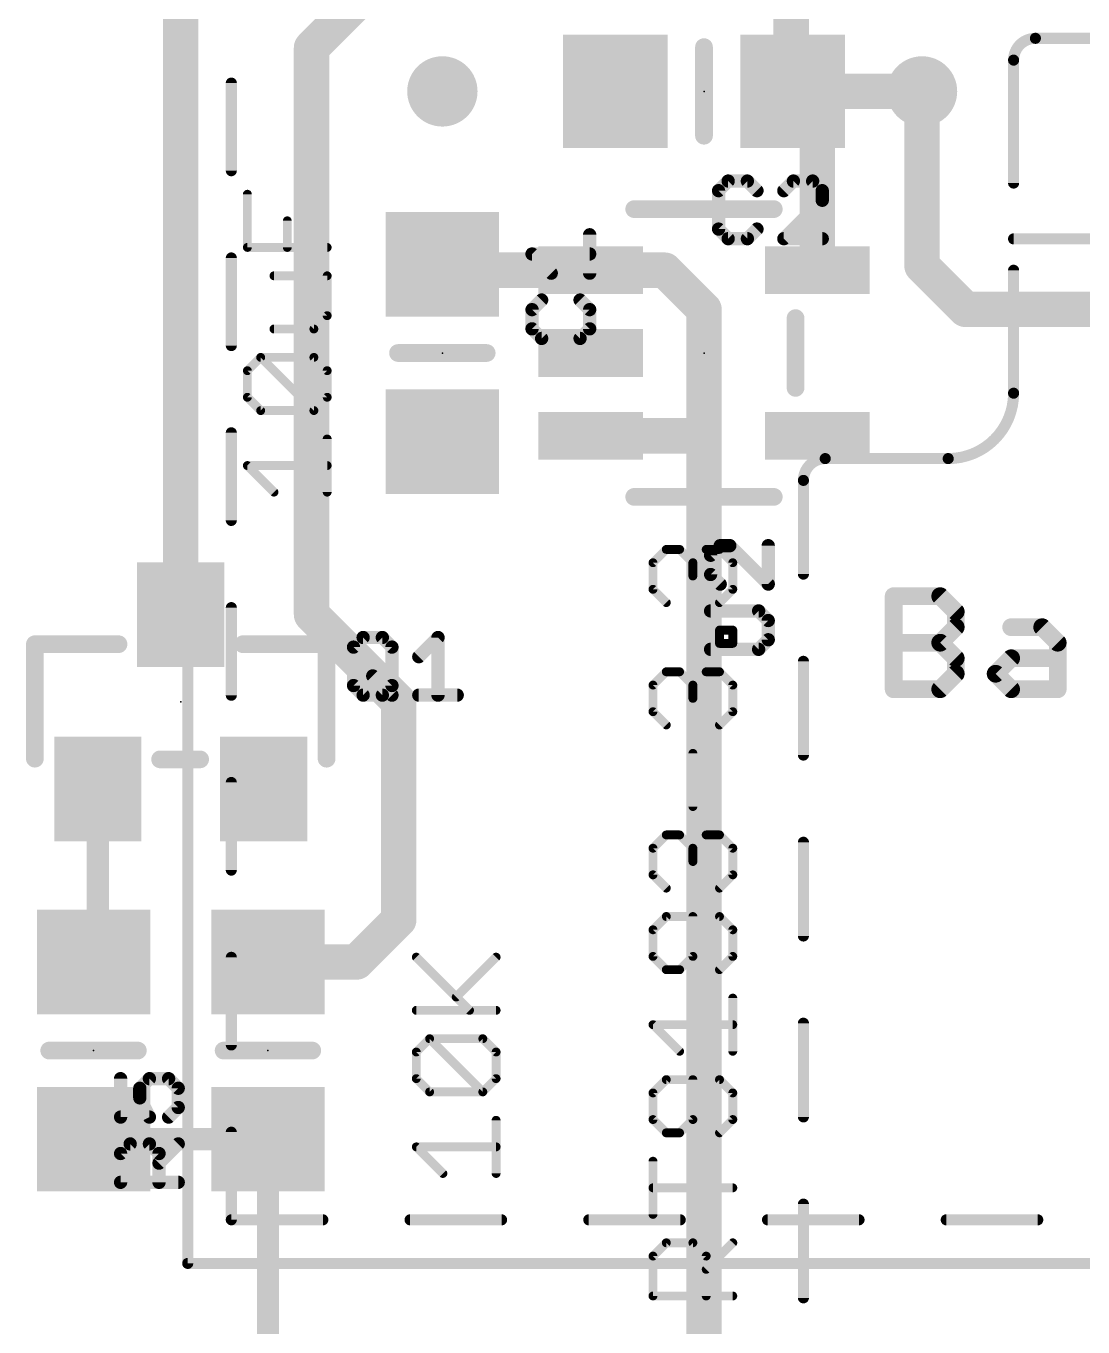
# Model space of a CAD drawing. Extents: x -26.2 to 21.8, y -36.3 to 32.3.
# Drawn here: x -19.27 to -7.15, y -24.17 to -9.25 of the extents above; entities that cross this region are included whole.
import ezdxf

# ---------------------------------------------------------------- set-up
doc = ezdxf.new("R2010")
doc.units = 0
for name, color, linetype in [('1', 12, 'CONTINUOUS'), ('16', 132, 'CONTINUOUS'), ('18', 110, 'CONTINUOUS'), ('21', 40, 'CONTINUOUS'), ('23', 40, 'CONTINUOUS'), ('25', 253, 'CONTINUOUS'), ('27', 253, 'CONTINUOUS'), ('52', 253, 'CONTINUOUS')]:
    doc.layers.add(name, color=color, linetype=linetype)

# ---------------------------------------------------------------- blocks, each defined once
blk = doc.blocks.new('RECT')
blk.add_solid([(-0.5, -0.5), (0.5, -0.5), (-0.5, 0.5), (0.5, 0.5)])
blk = doc.blocks.new('ROUNDV')
at = {"const_width": 0.5}
blk.add_lwpolyline([(0, -0.25, 1), (0, 0.25, 1), (0, -0.25)], format="xyb", dxfattribs=at)

msp = doc.modelspace()

# ---------------------------------------------------------------- linework, layer by layer
at = {"layer": '1'}
for points, const_width in [([(-17.5, -8), (-17.5, -16)], 0.4064), ([(-16, -9.5), (-15, -8.5)], 0.4064), ([(-10.5, -9), (-10.5, -9.984)], 0.4064), ([(-16, -16), (-16, -9.5)], 0.4064), ([(-10.5, -9.984), (-10.484, -10)], 0.4064), ([(-9, -10), (-10.484, -10)], 0.4064), ([(-10.1999, -10.2841), (-10.484, -10)], 0.4064), ([(-10.1999, -12.05), (-10.1999, -10.2841)], 0.4064), ([(-14.434, -12.05), (-14.5, -11.984)], 0.4064), ([(-12.8001, -12.05), (-14.434, -12.05)], 0.4064), ([(-12.8001, -12.05), (-11.95, -12.05)], 0.4064), ([(-11.95, -12.05), (-11.5, -12.5)], 0.4064), ([(-11.5, -12.5), (-11.5, -14)], 0.4064), ([(-12.8001, -13.95), (-11.55, -13.95)], 0.4064), ([(-11.55, -13.95), (-11.5, -14)], 0.4064), ([(-11.5, -14), (-11.5, -28)], 0.4064), ([(-15, -17), (-16, -16)], 0.4064), ([(-15, -19.5), (-15, -17)], 0.4064), ([(-18.45, -18), (-18.45, -19.934)], 0.254), ([(-15.484, -19.984), (-15, -19.5)], 0.4064), ([(-18.45, -19.934), (-18.5, -19.984)], 0.254), ([(-16.5, -19.984), (-15.484, -19.984)], 0.4064), ([(-18.5, -22.016), (-16.5, -22.016)], 0.254), ([(-16.5, -22.016), (-16.5, -30.557)], 0.254)]:
    msp.add_lwpolyline(points, dxfattribs=dict(at, const_width=const_width))
for points, const_width in [([(-15.8984, -9.5, 1), (-16.1016, -9.5)], 0.2032), ([(-16.0718, -9.4282, 1), (-15.9282, -9.5718)], 0.2032), ([(-10.4282, -9.9122, 1), (-10.5718, -10.0558)], 0.2032), ([(-10.484, -9.8984, 1), (-10.484, -10.1016)], 0.2032), ([(-10.4122, -9.9282, 1), (-10.5558, -10.0718)], 0.2032), ([(-10.5558, -10.0718, 1), (-10.4122, -9.9282)], 0.2032), ([(-9, -10.1016, 1), (-9, -9.8984)], 0.2032), ([(-10.6016, -9.984, 1), (-10.3984, -9.984)], 0.2032), ([(-10.0983, -10.2841, 1), (-10.3015, -10.2841)], 0.2032), ([(-10.2717, -10.3559, 1), (-10.1281, -10.2123)], 0.2032), ([(-14.4282, -11.9122, 1), (-14.5718, -12.0558)], 0.2032), ([(-14.434, -11.9484, 1), (-14.434, -12.1516)], 0.2032), ([(-14.5058, -12.1218, 1), (-14.3622, -11.9782)], 0.2032), ([(-12.8001, -11.9484, 1), (-12.8001, -12.1516)], 0.2032), ([(-12.8001, -12.1516, 1), (-12.8001, -11.9484)], 0.2032), ([(-11.8782, -11.9782, 1), (-12.0218, -12.1218)], 0.2032), ([(-11.95, -12.1516, 1), (-11.95, -11.9484)], 0.2032), ([(-10.3015, -12.05, 1), (-10.0983, -12.05)], 0.2032), ([(-11.3984, -12.5, 1), (-11.6016, -12.5)], 0.2032), ([(-11.5718, -12.5718, 1), (-11.4282, -12.4282)], 0.2032), ([(-12.8001, -13.8484, 1), (-12.8001, -14.0516)], 0.2032), ([(-11.4782, -13.8782, 1), (-11.6218, -14.0218)], 0.2032), ([(-11.3984, -14, 1), (-11.6016, -14)], 0.2032), ([(-11.5718, -14.0718, 1), (-11.4282, -13.9282)], 0.2032), ([(-11.55, -14.0516, 1), (-11.55, -13.8484)], 0.2032), ([(-11.6016, -14, 1), (-11.3984, -14)], 0.2032), ([(-15.9282, -15.9282, 1), (-16.0718, -16.0718)], 0.2032), ([(-17.6016, -16, 1), (-17.3984, -16)], 0.2032), ([(-16.1016, -16, 1), (-15.8984, -16)], 0.2032), ([(-14.8984, -17, 1), (-15.1016, -17)], 0.2032), ([(-15.0718, -17.0718, 1), (-14.9282, -16.9282)], 0.2032), ([(-18.3865, -18, 1), (-18.5135, -18)], 0.127), ([(-14.9282, -19.5718, 1), (-15.0718, -19.4282)], 0.2032), ([(-15.1016, -19.5, 1), (-14.8984, -19.5)], 0.2032), ([(-18.4051, -19.9789, 1), (-18.4949, -19.8891)], 0.127), ([(-16.5, -19.8824, 1), (-16.5, -20.0856)], 0.2032), ([(-15.5558, -19.9122, 1), (-15.4122, -20.0558)], 0.2032), ([(-15.484, -20.0856, 1), (-15.484, -19.8824)], 0.2032), ([(-18.5449, -19.9391, 1), (-18.4551, -20.0289)], 0.127), ([(-18.5135, -19.934, 1), (-18.3865, -19.934)], 0.127), ([(-18.5, -21.9525, 1), (-18.5, -22.0795)], 0.127), ([(-16.4365, -22.016, 1), (-16.5635, -22.016)], 0.127), ([(-16.5, -22.0795, 1), (-16.5, -21.9525)], 0.127)]:
    msp.add_lwpolyline(points, format="xyb", dxfattribs=dict(at, const_width=const_width))
at = {"layer": '16', "const_width": 0.4064}
for points in [[(-9, -12), (-9, -10)], [(-8.5, -12.5), (-9, -12)], [(-2, -12.5), (-8.5, -12.5)]]:
    msp.add_lwpolyline(points, dxfattribs=at)
at = {"layer": '16', "const_width": 0.2032}
for points in [[(-8.8984, -10, 1), (-9.1016, -10)], [(-9.1016, -12, 1), (-8.8984, -12)], [(-8.9282, -11.9282, 1), (-9.0718, -12.0718)], [(-8.5, -12.3984, 1), (-8.5, -12.6016)], [(-8.5718, -12.5718, 1), (-8.4282, -12.4282)]]:
    msp.add_lwpolyline(points, format="xyb", dxfattribs=at)
at = {"layer": '21', "const_width": 0.2032}
for points in [[(-11.5, -10.508), (-11.5, -9.492)], [(-10.7, -11.35), (-12.3, -11.35)], [(-10.45, -12.6), (-10.45, -13.4)], [(-13.992, -13), (-15.008, -13)], [(-10.7, -14.65), (-12.3, -14.65)], [(-9.3254, -16.8564), (-9.3254, -15.7887)], [(-9.3254, -15.7887), (-8.7915, -15.7887)], [(-8.7915, -15.7887), (-8.6136, -15.9666)], [(-8.6136, -15.9666), (-8.6136, -16.1446)], [(-8.6136, -16.1446), (-8.7915, -16.3225)], [(-7.9781, -16.1446), (-7.6221, -16.1446)], [(-7.6221, -16.1446), (-7.4442, -16.3225)], [(-19.1724, -17.6524), (-19.1724, -16.3396)], [(-19.1724, -16.3396), (-18.2136, -16.3396)], [(-16.7864, -16.3396), (-15.8276, -16.3396)], [(-15.8276, -16.3396), (-15.8276, -17.6524)], [(-9.3254, -16.3225), (-8.7915, -16.3225)], [(-8.7915, -16.3225), (-8.6136, -16.5005)], [(-7.4442, -16.3225), (-7.4442, -16.8564)], [(-8.6136, -16.5005), (-8.6136, -16.6785)], [(-8.156, -16.6785), (-7.9781, -16.5005)], [(-7.9781, -16.5005), (-7.4442, -16.5005)], [(-8.6136, -16.6785), (-8.7915, -16.8564)], [(-7.9781, -16.8564), (-8.156, -16.6785)], [(-8.7915, -16.8564), (-9.3254, -16.8564)], [(-7.4442, -16.8564), (-7.9781, -16.8564)], [(-17.2776, -17.6604), (-17.7364, -17.6604)], [(-19.008, -21), (-17.992, -21)], [(-17.008, -21), (-15.992, -21)]]:
    msp.add_lwpolyline(points, dxfattribs=at)
at = {"layer": '21', "const_width": 0.1016}
for points in [[(-11.4492, -9.492, 1), (-11.5508, -9.492)], [(-11.5508, -10.508, 1), (-11.4492, -10.508)], [(-12.3, -11.2992, 1), (-12.3, -11.4008)], [(-10.7, -11.4008, 1), (-10.7, -11.2992)], [(-10.3992, -12.6, 1), (-10.5008, -12.6)], [(-15.008, -12.9492, 1), (-15.008, -13.0508)], [(-13.992, -13.0508, 1), (-13.992, -12.9492)], [(-10.5008, -13.4, 1), (-10.3992, -13.4)], [(-12.3, -14.5992, 1), (-12.3, -14.7008)], [(-10.7, -14.7008, 1), (-10.7, -14.5992)], [(-9.2746, -15.7887, 1), (-9.3762, -15.7887)], [(-9.3254, -15.7379, 1), (-9.3254, -15.8395)], [(-8.7556, -15.7528, 1), (-8.8275, -15.8246)], [(-8.7915, -15.8395, 1), (-8.7915, -15.7379)], [(-8.5628, -15.9666, 1), (-8.6644, -15.9666)], [(-8.6495, -16.0026, 1), (-8.5777, -15.9307)], [(-8.6644, -16.1446, 1), (-8.5628, -16.1446)], [(-8.5777, -16.1805, 1), (-8.6495, -16.1087)], [(-7.9781, -16.0938, 1), (-7.9781, -16.1954)], [(-7.5862, -16.1087, 1), (-7.6581, -16.1805)], [(-7.6221, -16.1954, 1), (-7.6221, -16.0938)], [(-19.1216, -16.3396, 1), (-19.2232, -16.3396)], [(-19.1724, -16.2888, 1), (-19.1724, -16.3904)], [(-18.2136, -16.3904, 1), (-18.2136, -16.2888)], [(-16.7864, -16.2888, 1), (-16.7864, -16.3904)], [(-15.7768, -16.3396, 1), (-15.8784, -16.3396)], [(-15.8276, -16.3904, 1), (-15.8276, -16.2888)], [(-9.3254, -16.2717, 1), (-9.3254, -16.3733)], [(-8.7556, -16.2866, 1), (-8.8275, -16.3585)], [(-8.8275, -16.2866, 1), (-8.7556, -16.3585)], [(-8.7915, -16.3733, 1), (-8.7915, -16.2717)], [(-7.3934, -16.3225, 1), (-7.495, -16.3225)], [(-7.4801, -16.3585, 1), (-7.4083, -16.2866)], [(-8.5628, -16.5005, 1), (-8.6644, -16.5005)], [(-7.9781, -16.4497, 1), (-7.9781, -16.5513)], [(-7.9421, -16.5364, 1), (-8.014, -16.4646)], [(-7.4442, -16.5513, 1), (-7.4442, -16.4497)], [(-8.6495, -16.5364, 1), (-8.5777, -16.4646)], [(-8.6644, -16.6785, 1), (-8.5628, -16.6785)], [(-8.5777, -16.7144, 1), (-8.6495, -16.6425)], [(-8.1201, -16.6425, 1), (-8.1919, -16.7144)], [(-8.1919, -16.6425, 1), (-8.1201, -16.7144)], [(-9.3254, -16.8056, 1), (-9.3254, -16.9072)], [(-9.3762, -16.8564, 1), (-9.2746, -16.8564)], [(-8.8275, -16.8205, 1), (-8.7556, -16.8923)], [(-8.7915, -16.9072, 1), (-8.7915, -16.8056)], [(-7.9781, -16.8056, 1), (-7.9781, -16.9072)], [(-8.014, -16.8923, 1), (-7.9421, -16.8205)], [(-7.495, -16.8564, 1), (-7.3934, -16.8564)], [(-7.4442, -16.9072, 1), (-7.4442, -16.8056)], [(-19.2232, -17.6524, 1), (-19.1216, -17.6524)], [(-17.7364, -17.6096, 1), (-17.7364, -17.7112)], [(-17.2776, -17.7112, 1), (-17.2776, -17.6096)], [(-15.8784, -17.6524, 1), (-15.7768, -17.6524)], [(-19.008, -20.9492, 1), (-19.008, -21.0508)], [(-17.992, -21.0508, 1), (-17.992, -20.9492)], [(-17.008, -20.9492, 1), (-17.008, -21.0508)], [(-15.992, -21.0508, 1), (-15.992, -20.9492)]]:
    msp.add_lwpolyline(points, format="xyb", dxfattribs=at)
at = {"layer": '23'}
for p in [(-11.5, -10), (-14.5, -13), (-11.5, -13), (-17.5, -17), (-18.5, -21), (-16.5, -21)]:
    msp.add_point(p, dxfattribs=at)
at = {"layer": '25', "const_width": 0.1524}
for points in [[(-11.223, -11.0281), (-11.3331, -11.1383)], [(-11.0027, -11.0281), (-11.223, -11.0281)], [(-10.8925, -11.1383), (-11.0027, -11.0281)], [(-10.4746, -11.0281), (-10.5847, -11.1383)], [(-10.2542, -11.0281), (-10.4746, -11.0281)], [(-10.1441, -11.1383), (-10.2542, -11.0281)], [(-11.3331, -11.1383), (-11.3331, -11.5789)], [(-10.5847, -11.6891), (-10.1441, -11.2485)], [(-10.1441, -11.2485), (-10.1441, -11.1383)], [(-12.8109, -12.0847), (-12.8109, -11.6441)], [(-11.3331, -11.5789), (-11.223, -11.6891)], [(-11.223, -11.6891), (-11.0027, -11.6891)], [(-11.0027, -11.6891), (-10.8925, -11.5789)], [(-10.1441, -11.6891), (-10.5847, -11.6891)], [(-13.2515, -12.0847), (-13.4719, -11.8644)], [(-13.4719, -11.8644), (-12.8109, -11.8644)], [(-13.3617, -12.3925), (-13.4719, -12.5027)], [(-12.8109, -12.5027), (-12.9211, -12.3925)], [(-13.4719, -12.5027), (-13.4719, -12.723)], [(-12.8109, -12.723), (-12.8109, -12.5027)], [(-13.4719, -12.723), (-13.3617, -12.8331)], [(-12.9211, -12.8331), (-12.8109, -12.723)], [(-13.3617, -12.8331), (-12.9211, -12.8331)], [(-11.3142, -15.2096), (-11.4244, -15.3197)], [(-11.204, -15.2096), (-11.3142, -15.2096)], [(-10.7634, -15.6502), (-11.204, -15.2096)], [(-10.7634, -15.2096), (-10.7634, -15.6502)], [(-11.4244, -15.3197), (-11.4244, -15.5401)], [(-11.4244, -15.5401), (-11.3142, -15.6502)], [(-10.8736, -15.958), (-11.4244, -15.958)], [(-10.7634, -16.0681), (-10.8736, -15.958)], [(-10.7634, -16.2885), (-10.7634, -16.0681)], [(-15.5188, -16.373), (-15.4086, -16.2628)], [(-15.4086, -16.2628), (-15.1883, -16.2628)], [(-15.1883, -16.2628), (-15.0782, -16.373)], [(-14.7704, -16.4832), (-14.5501, -16.2628)], [(-14.5501, -16.2628), (-14.5501, -16.9238)], [(-10.8736, -16.3986), (-10.7634, -16.2885)], [(-15.5188, -16.8136), (-15.5188, -16.373)], [(-15.0782, -16.373), (-15.0782, -16.8136)], [(-11.4244, -16.3986), (-10.8736, -16.3986)], [(-15.2985, -16.7035), (-15.0782, -16.9238)], [(-15.4086, -16.9238), (-15.5188, -16.8136)], [(-15.1883, -16.9238), (-15.4086, -16.9238)], [(-15.0782, -16.8136), (-15.1883, -16.9238)], [(-14.7704, -16.9238), (-14.3297, -16.9238)], [(-18.1897, -21.3222), (-18.1897, -21.7629)], [(-17.9693, -21.4324), (-17.8592, -21.3222)], [(-17.8592, -21.3222), (-17.6389, -21.3222)], [(-17.6389, -21.3222), (-17.5287, -21.4324)], [(-17.9693, -21.5426), (-17.9693, -21.4324)], [(-17.8592, -21.7629), (-17.9693, -21.5426)], [(-17.5287, -21.4324), (-17.5287, -21.6527)], [(-17.5287, -21.6527), (-17.6389, -21.7629)], [(-18.1897, -21.7629), (-17.8592, -21.7629)], [(-18.1897, -22.1808), (-18.0795, -22.0707)], [(-18.0795, -22.0707), (-17.8592, -22.0707)], [(-17.8592, -22.0707), (-17.749, -22.1808)], [(-17.749, -22.291), (-17.5287, -22.0707)], [(-18.1897, -22.5113), (-18.1897, -22.1808)], [(-17.749, -22.1808), (-17.749, -22.5113)], [(-17.5287, -22.5113), (-18.1897, -22.5113)]]:
    msp.add_lwpolyline(points, dxfattribs=at)
at = {"layer": '25', "const_width": 0.0762}
for points in [[(-11.223, -10.99, 1), (-11.223, -11.0662)], [(-11.196, -11.0551, 1), (-11.2499, -11.0012)], [(-10.9757, -11.0012, 1), (-11.0296, -11.0551)], [(-11.0027, -11.0662, 1), (-11.0027, -10.99)], [(-10.4746, -10.99, 1), (-10.4746, -11.0662)], [(-10.4476, -11.0551, 1), (-10.5015, -11.0012)], [(-10.2273, -11.0012, 1), (-10.2812, -11.0551)], [(-10.2542, -11.0662, 1), (-10.2542, -10.99)], [(-11.295, -11.1383, 1), (-11.3712, -11.1383)], [(-11.3601, -11.1114, 1), (-11.3062, -11.1652)], [(-10.9194, -11.1652, 1), (-10.8655, -11.1114)], [(-10.6117, -11.1114, 1), (-10.5578, -11.1652)], [(-10.106, -11.1383, 1), (-10.1822, -11.1383)], [(-10.171, -11.1652, 1), (-10.1171, -11.1114)], [(-10.1171, -11.2754, 1), (-10.171, -11.2215)], [(-10.1822, -11.2485, 1), (-10.106, -11.2485)], [(-12.7728, -11.6441, 1), (-12.849, -11.6441)], [(-11.3062, -11.552, 1), (-11.3601, -11.6059)], [(-11.3712, -11.5789, 1), (-11.295, -11.5789)], [(-11.223, -11.651, 1), (-11.223, -11.7272)], [(-11.2499, -11.716, 1), (-11.196, -11.6622)], [(-11.0296, -11.6622, 1), (-10.9757, -11.716)], [(-11.0027, -11.7272, 1), (-11.0027, -11.651)], [(-10.8655, -11.6059, 1), (-10.9194, -11.552)], [(-10.5847, -11.651, 1), (-10.5847, -11.7272)], [(-10.6117, -11.6622, 1), (-10.5578, -11.716)], [(-10.1441, -11.7272, 1), (-10.1441, -11.651)], [(-13.4719, -11.8263, 1), (-13.4719, -11.9025)], [(-13.4449, -11.8375, 1), (-13.4988, -11.8913)], [(-12.8109, -11.9025, 1), (-12.8109, -11.8263)], [(-13.2785, -12.1117, 1), (-13.2246, -12.0578)], [(-12.849, -12.0847, 1), (-12.7728, -12.0847)], [(-13.3348, -12.4194, 1), (-13.3886, -12.3655)], [(-12.8941, -12.3655, 1), (-12.948, -12.4194)], [(-13.4338, -12.5027, 1), (-13.51, -12.5027)], [(-13.4988, -12.4757, 1), (-13.4449, -12.5296)], [(-12.7728, -12.5027, 1), (-12.849, -12.5027)], [(-12.8378, -12.5296, 1), (-12.784, -12.4757)], [(-13.4449, -12.696, 1), (-13.4988, -12.7499)], [(-12.784, -12.7499, 1), (-12.8378, -12.696)], [(-13.51, -12.723, 1), (-13.4338, -12.723)], [(-13.3617, -12.795, 1), (-13.3617, -12.8712)], [(-13.3886, -12.8601, 1), (-13.3348, -12.8062)], [(-12.948, -12.8062, 1), (-12.8941, -12.8601)], [(-12.9211, -12.8712, 1), (-12.9211, -12.795)], [(-12.849, -12.723, 1), (-12.7728, -12.723)], [(-11.3142, -15.1715, 1), (-11.3142, -15.2477)], [(-11.2873, -15.2365, 1), (-11.3411, -15.1826)], [(-11.1771, -15.1826, 1), (-11.231, -15.2365)], [(-11.204, -15.2477, 1), (-11.204, -15.1715)], [(-10.7253, -15.2096, 1), (-10.8015, -15.2096)], [(-11.3863, -15.3197, 1), (-11.4625, -15.3197)], [(-11.4513, -15.2928, 1), (-11.3974, -15.3467)], [(-11.3974, -15.5131, 1), (-11.4513, -15.567)], [(-11.4625, -15.5401, 1), (-11.3863, -15.5401)], [(-11.3411, -15.6772, 1), (-11.2873, -15.6233)], [(-10.8015, -15.6502, 1), (-10.7253, -15.6502)], [(-10.7903, -15.6772, 1), (-10.7365, -15.6233)], [(-11.4244, -15.9199, 1), (-11.4244, -15.9961)], [(-10.8466, -15.931, 1), (-10.9005, -15.9849)], [(-10.8736, -15.9961, 1), (-10.8736, -15.9199)], [(-10.7253, -16.0681, 1), (-10.8015, -16.0681)], [(-10.7903, -16.0951, 1), (-10.7365, -16.0412)], [(-15.4086, -16.2247, 1), (-15.4086, -16.3009)], [(-15.3817, -16.2898, 1), (-15.4356, -16.2359)], [(-15.1614, -16.2359, 1), (-15.2153, -16.2898)], [(-15.1883, -16.3009, 1), (-15.1883, -16.2247)], [(-14.512, -16.2628, 1), (-14.5882, -16.2628)], [(-14.5231, -16.2898, 1), (-14.577, -16.2359)], [(-10.8015, -16.2885, 1), (-10.7253, -16.2885)], [(-10.7365, -16.3154, 1), (-10.7903, -16.2615)], [(-15.4807, -16.373, 1), (-15.5569, -16.373)], [(-15.5457, -16.3461, 1), (-15.4919, -16.3999)], [(-15.0401, -16.373, 1), (-15.1163, -16.373)], [(-15.1051, -16.3999, 1), (-15.0512, -16.3461)], [(-11.4244, -16.3605, 1), (-11.4244, -16.4367)], [(-10.9005, -16.3717, 1), (-10.8466, -16.4256)], [(-10.8736, -16.4367, 1), (-10.8736, -16.3605)], [(-14.7973, -16.4562, 1), (-14.7434, -16.5101)], [(-15.2715, -16.6765, 1), (-15.3254, -16.7304)], [(-15.4919, -16.7867, 1), (-15.5457, -16.8406)], [(-15.5569, -16.8136, 1), (-15.4807, -16.8136)], [(-15.4086, -16.8857, 1), (-15.4086, -16.9619)], [(-15.4356, -16.9507, 1), (-15.3817, -16.8969)], [(-15.2153, -16.8969, 1), (-15.1614, -16.9507)], [(-15.1883, -16.9619, 1), (-15.1883, -16.8857)], [(-15.1163, -16.8136, 1), (-15.0401, -16.8136)], [(-15.0512, -16.8406, 1), (-15.1051, -16.7867)], [(-15.1051, -16.9507, 1), (-15.0512, -16.8969)], [(-14.7704, -16.8857, 1), (-14.7704, -16.9619)], [(-14.3297, -16.9619, 1), (-14.3297, -16.8857)], [(-14.5882, -16.9238, 1), (-14.512, -16.9238)], [(-18.1516, -21.3222, 1), (-18.2278, -21.3222)], [(-17.8592, -21.2841, 1), (-17.8592, -21.3603)], [(-17.8322, -21.3492, 1), (-17.8861, -21.2953)], [(-17.6119, -21.2953, 1), (-17.6658, -21.3492)], [(-17.6389, -21.3603, 1), (-17.6389, -21.2841)], [(-17.9312, -21.4324, 1), (-18.0074, -21.4324)], [(-17.9963, -21.4055, 1), (-17.9424, -21.4593)], [(-17.9353, -21.5255, 1), (-18.0034, -21.5596)], [(-17.4906, -21.4324, 1), (-17.5668, -21.4324)], [(-17.5556, -21.4593, 1), (-17.5018, -21.4055)], [(-18.0074, -21.5426, 1), (-17.9312, -21.5426)], [(-17.5668, -21.6527, 1), (-17.4906, -21.6527)], [(-17.5018, -21.6797, 1), (-17.5556, -21.6258)], [(-18.1897, -21.7248, 1), (-18.1897, -21.801)], [(-18.2278, -21.7629, 1), (-18.1516, -21.7629)], [(-17.8933, -21.7799, 1), (-17.8251, -21.7458)], [(-17.8592, -21.801, 1), (-17.8592, -21.7248)], [(-17.6658, -21.7359, 1), (-17.6119, -21.7898)], [(-18.0795, -22.0326, 1), (-18.0795, -22.1088)], [(-18.0526, -22.0976, 1), (-18.1064, -22.0437)], [(-17.8322, -22.0437, 1), (-17.8861, -22.0976)], [(-17.8592, -22.1088, 1), (-17.8592, -22.0326)], [(-17.5018, -22.0976, 1), (-17.5556, -22.0437)], [(-18.1516, -22.1808, 1), (-18.2278, -22.1808)], [(-18.2166, -22.1539, 1), (-18.1627, -22.2078)], [(-17.776, -22.264, 1), (-17.7221, -22.3179)], [(-17.7109, -22.1808, 1), (-17.7871, -22.1808)], [(-17.776, -22.2078, 1), (-17.7221, -22.1539)], [(-18.1897, -22.4732, 1), (-18.1897, -22.5494)], [(-18.2278, -22.5113, 1), (-18.1516, -22.5113)], [(-17.7871, -22.5113, 1), (-17.7109, -22.5113)], [(-17.5287, -22.5494, 1), (-17.5287, -22.4732)]]:
    msp.add_lwpolyline(points, format="xyb", dxfattribs=at)
at = {"layer": '27', "const_width": 0.1016}
for points in [[(-16.736, -11.7892), (-16.736, -11.1791)], [(-16.2784, -11.7892), (-16.2784, -11.4842)], [(-15.8208, -11.7892), (-16.736, -11.7892)], [(-15.8208, -12.1146), (-16.4309, -12.1146)], [(-15.8208, -12.5722), (-15.8208, -12.1146)], [(-15.9733, -12.7247), (-15.8208, -12.5722)], [(-16.4309, -12.7247), (-15.9733, -12.7247)], [(-16.736, -13.2027), (-16.5834, -13.0501)], [(-16.5834, -13.0501), (-15.9733, -13.0501)], [(-15.9733, -13.6603), (-16.5834, -13.0501)], [(-15.9733, -13.0501), (-15.8208, -13.2027)], [(-16.736, -13.5077), (-16.736, -13.2027)], [(-15.8208, -13.2027), (-15.8208, -13.5077)], [(-16.5834, -13.6603), (-16.736, -13.5077)], [(-15.8208, -13.5077), (-15.9733, -13.6603)], [(-15.9733, -13.6603), (-16.5834, -13.6603)], [(-15.8208, -14.5958), (-15.8208, -13.9857)], [(-16.4309, -14.5958), (-16.736, -14.2907)], [(-16.736, -14.2907), (-15.8208, -14.2907)], [(-12.085, -15.4051), (-11.9325, -15.2526)], [(-11.9325, -15.2526), (-11.7799, -15.2526)], [(-11.7799, -15.2526), (-11.6274, -15.4051)], [(-11.6274, -15.4051), (-11.4749, -15.2526)], [(-11.4749, -15.2526), (-11.3223, -15.2526)], [(-11.3223, -15.2526), (-11.1698, -15.4051)], [(-12.085, -15.7102), (-12.085, -15.4051)], [(-11.6274, -15.4051), (-11.6274, -15.5577)], [(-11.1698, -15.4051), (-11.1698, -15.7102)], [(-11.9325, -15.8627), (-12.085, -15.7102)], [(-11.1698, -15.7102), (-11.3223, -15.8627)], [(-11.3223, -16.3305), (-11.3223, -16.178)], [(-11.3223, -16.178), (-11.1698, -16.178)], [(-11.1698, -16.178), (-11.1698, -16.3305)], [(-11.1698, -16.3305), (-11.3223, -16.3305)], [(-12.085, -16.8084), (-11.9325, -16.6559)], [(-11.9325, -16.6559), (-11.7799, -16.6559)], [(-11.7799, -16.6559), (-11.6274, -16.8084)], [(-11.6274, -16.8084), (-11.4749, -16.6559)], [(-11.4749, -16.6559), (-11.3223, -16.6559)], [(-11.3223, -16.6559), (-11.1698, -16.8084)], [(-12.085, -17.1135), (-12.085, -16.8084)], [(-11.6274, -16.8084), (-11.6274, -16.9609)], [(-11.1698, -16.8084), (-11.1698, -17.1135)], [(-11.9325, -17.266), (-12.085, -17.1135)], [(-11.1698, -17.1135), (-11.3223, -17.266)], [(-11.6274, -18.2015), (-11.6274, -17.5914)], [(-12.085, -18.6794), (-11.9325, -18.5269)], [(-11.9325, -18.5269), (-11.7799, -18.5269)], [(-11.7799, -18.5269), (-11.6274, -18.6794)], [(-11.6274, -18.6794), (-11.4749, -18.5269)], [(-11.4749, -18.5269), (-11.3223, -18.5269)], [(-11.3223, -18.5269), (-11.1698, -18.6794)], [(-12.085, -18.9845), (-12.085, -18.6794)], [(-11.6274, -18.6794), (-11.6274, -18.832)], [(-11.1698, -18.6794), (-11.1698, -18.9845)], [(-11.9325, -19.137), (-12.085, -18.9845)], [(-11.1698, -18.9845), (-11.3223, -19.137)], [(-11.9325, -19.4624), (-12.085, -19.615)], [(-11.3223, -19.4624), (-11.9325, -19.4624)], [(-11.6274, -19.92), (-11.6274, -19.4624)], [(-11.1698, -19.615), (-11.3223, -19.4624)], [(-12.085, -19.615), (-12.085, -19.92)], [(-11.1698, -19.92), (-11.1698, -19.615)], [(-14.1889, -20.5387), (-14.799, -19.9285)], [(-14.3414, -20.3861), (-13.8838, -19.9285)], [(-12.085, -19.92), (-11.9325, -20.0726)], [(-11.7799, -20.0726), (-11.6274, -19.92)], [(-11.3223, -20.0726), (-11.1698, -19.92)], [(-11.9325, -20.0726), (-11.7799, -20.0726)], [(-11.1698, -21.0081), (-11.1698, -20.398)], [(-14.799, -20.5387), (-13.8838, -20.5387)], [(-11.7799, -21.0081), (-12.085, -20.703)], [(-12.085, -20.703), (-11.1698, -20.703)], [(-14.799, -21.0166), (-14.6465, -20.8641)], [(-14.6465, -20.8641), (-14.0363, -20.8641)], [(-14.0363, -21.4742), (-14.6465, -20.8641)], [(-14.0363, -20.8641), (-13.8838, -21.0166)], [(-14.799, -21.3217), (-14.799, -21.0166)], [(-13.8838, -21.0166), (-13.8838, -21.3217)], [(-14.6465, -21.4742), (-14.799, -21.3217)], [(-13.8838, -21.3217), (-14.0363, -21.4742)], [(-11.9325, -21.3335), (-12.085, -21.486)], [(-11.3223, -21.3335), (-11.9325, -21.3335)], [(-11.6274, -21.7911), (-11.6274, -21.3335)], [(-11.1698, -21.486), (-11.3223, -21.3335)], [(-14.0363, -21.4742), (-14.6465, -21.4742)], [(-12.085, -21.486), (-12.085, -21.7911)], [(-11.1698, -21.7911), (-11.1698, -21.486)], [(-13.8838, -22.4097), (-13.8838, -21.7996)], [(-12.085, -21.7911), (-11.9325, -21.9436)], [(-11.7799, -21.9436), (-11.6274, -21.7911)], [(-11.3223, -21.9436), (-11.1698, -21.7911)], [(-11.9325, -21.9436), (-11.7799, -21.9436)], [(-14.4939, -22.4097), (-14.799, -22.1046)], [(-14.799, -22.1046), (-13.8838, -22.1046)], [(-12.085, -22.8791), (-12.085, -22.269)], [(-11.1698, -22.5741), (-12.085, -22.5741)], [(-12.085, -23.357), (-11.9325, -23.2045)], [(-11.9325, -23.2045), (-11.6274, -23.2045)], [(-11.6274, -23.2045), (-11.4749, -23.357)], [(-11.4749, -23.5096), (-11.1698, -23.2045)], [(-12.085, -23.8146), (-12.085, -23.357)], [(-11.4749, -23.357), (-11.4749, -23.8146)], [(-11.1698, -23.8146), (-12.085, -23.8146)]]:
    msp.add_lwpolyline(points, dxfattribs=at)
at = {"layer": '27', "const_width": 0.0508}
for points in [[(-16.7106, -11.1791, 1), (-16.7614, -11.1791)], [(-16.253, -11.4842, 1), (-16.3038, -11.4842)], [(-16.736, -11.7638, 1), (-16.736, -11.8146)], [(-16.7614, -11.7892, 1), (-16.7106, -11.7892)], [(-16.3038, -11.7892, 1), (-16.253, -11.7892)], [(-15.8208, -11.8146, 1), (-15.8208, -11.7638)], [(-16.4309, -12.0892, 1), (-16.4309, -12.14)], [(-15.7954, -12.1146, 1), (-15.8462, -12.1146)], [(-15.8208, -12.14, 1), (-15.8208, -12.0892)], [(-15.8028, -12.5902, 1), (-15.8388, -12.5543)], [(-16.4309, -12.6993, 1), (-16.4309, -12.7501)], [(-15.9913, -12.7068, 1), (-15.9554, -12.7427)], [(-15.9733, -12.7501, 1), (-15.9733, -12.6993)], [(-15.8462, -12.5722, 1), (-15.7954, -12.5722)], [(-16.5834, -13.0247, 1), (-16.5834, -13.0755)], [(-16.5655, -13.0322, 1), (-16.6014, -13.0681)], [(-16.5655, -13.0681, 1), (-16.6014, -13.0322)], [(-15.9554, -13.0322, 1), (-15.9913, -13.0681)], [(-15.9733, -13.0755, 1), (-15.9733, -13.0247)], [(-16.7106, -13.2027, 1), (-16.7614, -13.2027)], [(-16.7539, -13.1847, 1), (-16.718, -13.2206)], [(-15.7954, -13.2027, 1), (-15.8462, -13.2027)], [(-15.8388, -13.2206, 1), (-15.8028, -13.1847)], [(-16.7614, -13.5077, 1), (-16.7106, -13.5077)], [(-16.718, -13.4898, 1), (-16.7539, -13.5257)], [(-15.8462, -13.5077, 1), (-15.7954, -13.5077)], [(-15.8028, -13.5257, 1), (-15.8388, -13.4898)], [(-16.5834, -13.6349, 1), (-16.5834, -13.6857)], [(-16.6014, -13.6782, 1), (-16.5655, -13.6423)], [(-15.9913, -13.6423, 1), (-15.9554, -13.6782)], [(-15.9913, -13.6782, 1), (-15.9554, -13.6423)], [(-15.9733, -13.6857, 1), (-15.9733, -13.6349)], [(-15.7954, -13.9857, 1), (-15.8462, -13.9857)], [(-16.736, -14.2653, 1), (-16.736, -14.3161)], [(-16.718, -14.2728, 1), (-16.7539, -14.3087)], [(-15.8208, -14.3161, 1), (-15.8208, -14.2653)], [(-16.4489, -14.6137, 1), (-16.413, -14.5778)], [(-15.8462, -14.5958, 1), (-15.7954, -14.5958)], [(-11.9325, -15.2272, 1), (-11.9325, -15.278)], [(-11.9145, -15.2706, 1), (-11.9504, -15.2346)], [(-11.762, -15.2346, 1), (-11.7979, -15.2706)], [(-11.7799, -15.278, 1), (-11.7799, -15.2272)], [(-11.4749, -15.2272, 1), (-11.4749, -15.278)], [(-11.4569, -15.2706, 1), (-11.4928, -15.2346)], [(-11.3044, -15.2346, 1), (-11.3403, -15.2706)], [(-11.3223, -15.278, 1), (-11.3223, -15.2272)], [(-12.0596, -15.4051, 1), (-12.1104, -15.4051)], [(-12.1029, -15.3872, 1), (-12.067, -15.4231)], [(-11.602, -15.4051, 1), (-11.6528, -15.4051)], [(-11.6454, -15.3872, 1), (-11.6094, -15.4231)], [(-11.6454, -15.4231, 1), (-11.6094, -15.3872)], [(-11.1444, -15.4051, 1), (-11.1952, -15.4051)], [(-11.1878, -15.4231, 1), (-11.1518, -15.3872)], [(-12.067, -15.6922, 1), (-12.1029, -15.7282)], [(-11.6528, -15.5577, 1), (-11.602, -15.5577)], [(-11.1518, -15.7282, 1), (-11.1878, -15.6922)], [(-12.1104, -15.7102, 1), (-12.0596, -15.7102)], [(-11.1952, -15.7102, 1), (-11.1444, -15.7102)], [(-11.9504, -15.8807, 1), (-11.9145, -15.8448)], [(-11.3403, -15.8448, 1), (-11.3044, -15.8807)], [(-11.2969, -16.178, 1), (-11.3477, -16.178)], [(-11.3223, -16.1526, 1), (-11.3223, -16.2034)], [(-11.1444, -16.178, 1), (-11.1952, -16.178)], [(-11.1698, -16.2034, 1), (-11.1698, -16.1526)], [(-11.3223, -16.3051, 1), (-11.3223, -16.3559)], [(-11.3477, -16.3305, 1), (-11.2969, -16.3305)], [(-11.1952, -16.3305, 1), (-11.1444, -16.3305)], [(-11.1698, -16.3559, 1), (-11.1698, -16.3051)], [(-11.9325, -16.6305, 1), (-11.9325, -16.6813)], [(-11.9145, -16.6738, 1), (-11.9504, -16.6379)], [(-11.762, -16.6379, 1), (-11.7979, -16.6738)], [(-11.7799, -16.6813, 1), (-11.7799, -16.6305)], [(-11.4749, -16.6305, 1), (-11.4749, -16.6813)], [(-11.4569, -16.6738, 1), (-11.4928, -16.6379)], [(-11.3044, -16.6379, 1), (-11.3403, -16.6738)], [(-11.3223, -16.6813, 1), (-11.3223, -16.6305)], [(-12.0596, -16.8084, 1), (-12.1104, -16.8084)], [(-12.1029, -16.7905, 1), (-12.067, -16.8264)], [(-11.602, -16.8084, 1), (-11.6528, -16.8084)], [(-11.6454, -16.7905, 1), (-11.6094, -16.8264)], [(-11.6454, -16.8264, 1), (-11.6094, -16.7905)], [(-11.1444, -16.8084, 1), (-11.1952, -16.8084)], [(-11.1878, -16.8264, 1), (-11.1518, -16.7905)], [(-11.6528, -16.9609, 1), (-11.602, -16.9609)], [(-12.1104, -17.1135, 1), (-12.0596, -17.1135)], [(-12.067, -17.0955, 1), (-12.1029, -17.1314)], [(-11.1952, -17.1135, 1), (-11.1444, -17.1135)], [(-11.1518, -17.1314, 1), (-11.1878, -17.0955)], [(-11.9504, -17.284, 1), (-11.9145, -17.248)], [(-11.3403, -17.248, 1), (-11.3044, -17.284)], [(-11.602, -17.5914, 1), (-11.6528, -17.5914)], [(-11.6528, -18.2015, 1), (-11.602, -18.2015)], [(-11.9325, -18.5015, 1), (-11.9325, -18.5523)], [(-11.9145, -18.5449, 1), (-11.9504, -18.509)], [(-11.762, -18.509, 1), (-11.7979, -18.5449)], [(-11.7799, -18.5523, 1), (-11.7799, -18.5015)], [(-11.4749, -18.5015, 1), (-11.4749, -18.5523)], [(-11.4569, -18.5449, 1), (-11.4928, -18.509)], [(-11.3044, -18.509, 1), (-11.3403, -18.5449)], [(-11.3223, -18.5523, 1), (-11.3223, -18.5015)], [(-12.0596, -18.6794, 1), (-12.1104, -18.6794)], [(-12.1029, -18.6615, 1), (-12.067, -18.6974)], [(-11.602, -18.6794, 1), (-11.6528, -18.6794)], [(-11.6454, -18.6615, 1), (-11.6094, -18.6974)], [(-11.6454, -18.6974, 1), (-11.6094, -18.6615)], [(-11.1444, -18.6794, 1), (-11.1952, -18.6794)], [(-11.1878, -18.6974, 1), (-11.1518, -18.6615)], [(-12.067, -18.9666, 1), (-12.1029, -19.0025)], [(-11.6528, -18.832, 1), (-11.602, -18.832)], [(-11.1518, -19.0025, 1), (-11.1878, -18.9666)], [(-12.1104, -18.9845, 1), (-12.0596, -18.9845)], [(-11.9504, -19.155, 1), (-11.9145, -19.1191)], [(-11.3403, -19.1191, 1), (-11.3044, -19.155)], [(-11.1952, -18.9845, 1), (-11.1444, -18.9845)], [(-11.9325, -19.437, 1), (-11.9325, -19.4878)], [(-11.9145, -19.4804, 1), (-11.9504, -19.4445)], [(-11.602, -19.4624, 1), (-11.6528, -19.4624)], [(-11.3044, -19.4445, 1), (-11.3403, -19.4804)], [(-11.3223, -19.4878, 1), (-11.3223, -19.437)], [(-12.0596, -19.615, 1), (-12.1104, -19.615)], [(-12.1029, -19.597, 1), (-12.067, -19.6329)], [(-11.1444, -19.615, 1), (-11.1952, -19.615)], [(-11.1878, -19.6329, 1), (-11.1518, -19.597)], [(-14.781, -19.9106, 1), (-14.8169, -19.9465)], [(-13.8658, -19.9465, 1), (-13.9018, -19.9106)], [(-12.1104, -19.92, 1), (-12.0596, -19.92)], [(-12.067, -19.9021, 1), (-12.1029, -19.938)], [(-11.6528, -19.92, 1), (-11.602, -19.92)], [(-11.6094, -19.938, 1), (-11.6454, -19.9021)], [(-11.1952, -19.92, 1), (-11.1444, -19.92)], [(-11.1518, -19.938, 1), (-11.1878, -19.9021)], [(-11.9325, -20.0472, 1), (-11.9325, -20.098)], [(-11.9504, -20.0905, 1), (-11.9145, -20.0546)], [(-11.7979, -20.0546, 1), (-11.762, -20.0905)], [(-11.7799, -20.098, 1), (-11.7799, -20.0472)], [(-11.3403, -20.0546, 1), (-11.3044, -20.0905)], [(-14.3594, -20.3682, 1), (-14.3234, -20.4041)], [(-11.1444, -20.398, 1), (-11.1952, -20.398)], [(-14.799, -20.5133, 1), (-14.799, -20.5641)], [(-14.2068, -20.5566, 1), (-14.1709, -20.5207)], [(-13.8838, -20.5641, 1), (-13.8838, -20.5133)], [(-12.085, -20.6776, 1), (-12.085, -20.7284)], [(-12.067, -20.6851, 1), (-12.1029, -20.721)], [(-11.1698, -20.7284, 1), (-11.1698, -20.6776)], [(-14.6465, -20.8387, 1), (-14.6465, -20.8895)], [(-14.6285, -20.8461, 1), (-14.6644, -20.882)], [(-14.6285, -20.882, 1), (-14.6644, -20.8461)], [(-14.0184, -20.8461, 1), (-14.0543, -20.882)], [(-14.0363, -20.8895, 1), (-14.0363, -20.8387)], [(-14.7736, -21.0166, 1), (-14.8244, -21.0166)], [(-14.8169, -20.9986, 1), (-14.781, -21.0346)], [(-13.8584, -21.0166, 1), (-13.9092, -21.0166)], [(-13.9018, -21.0346, 1), (-13.8658, -20.9986)], [(-11.7979, -21.026, 1), (-11.762, -20.9901)], [(-11.1952, -21.0081, 1), (-11.1444, -21.0081)], [(-14.8244, -21.3217, 1), (-14.7736, -21.3217)], [(-14.781, -21.3037, 1), (-14.8169, -21.3396)], [(-13.9092, -21.3217, 1), (-13.8584, -21.3217)], [(-13.8658, -21.3396, 1), (-13.9018, -21.3037)], [(-11.9325, -21.3081, 1), (-11.9325, -21.3589)], [(-11.9145, -21.3514, 1), (-11.9504, -21.3155)], [(-11.602, -21.3335, 1), (-11.6528, -21.3335)], [(-11.3044, -21.3155, 1), (-11.3403, -21.3514)], [(-11.3223, -21.3589, 1), (-11.3223, -21.3081)], [(-14.6465, -21.4488, 1), (-14.6465, -21.4996)], [(-14.6644, -21.4921, 1), (-14.6285, -21.4562)], [(-14.0543, -21.4562, 1), (-14.0184, -21.4921)], [(-14.0543, -21.4921, 1), (-14.0184, -21.4562)], [(-14.0363, -21.4996, 1), (-14.0363, -21.4488)], [(-12.0596, -21.486, 1), (-12.1104, -21.486)], [(-12.1029, -21.468, 1), (-12.067, -21.504)], [(-11.1444, -21.486, 1), (-11.1952, -21.486)], [(-11.1878, -21.504, 1), (-11.1518, -21.468)], [(-13.8584, -21.7996, 1), (-13.9092, -21.7996)], [(-12.1104, -21.7911, 1), (-12.0596, -21.7911)], [(-12.067, -21.7731, 1), (-12.1029, -21.809)], [(-11.6528, -21.7911, 1), (-11.602, -21.7911)], [(-11.6094, -21.809, 1), (-11.6454, -21.7731)], [(-11.1952, -21.7911, 1), (-11.1444, -21.7911)], [(-11.1518, -21.809, 1), (-11.1878, -21.7731)], [(-11.9325, -21.9182, 1), (-11.9325, -21.969)], [(-11.9504, -21.9616, 1), (-11.9145, -21.9256)], [(-11.7979, -21.9256, 1), (-11.762, -21.9616)], [(-11.7799, -21.969, 1), (-11.7799, -21.9182)], [(-11.3403, -21.9256, 1), (-11.3044, -21.9616)], [(-14.799, -22.0792, 1), (-14.799, -22.13)], [(-14.781, -22.0867, 1), (-14.8169, -22.1226)], [(-13.8838, -22.13, 1), (-13.8838, -22.0792)], [(-12.0596, -22.269, 1), (-12.1104, -22.269)], [(-14.5119, -22.4277, 1), (-14.476, -22.3917)], [(-13.9092, -22.4097, 1), (-13.8584, -22.4097)], [(-12.085, -22.5487, 1), (-12.085, -22.5995)], [(-11.1698, -22.5995, 1), (-11.1698, -22.5487)], [(-12.1104, -22.8791, 1), (-12.0596, -22.8791)], [(-11.9325, -23.1791, 1), (-11.9325, -23.2299)], [(-11.9145, -23.2225, 1), (-11.9504, -23.1866)], [(-11.6094, -23.1866, 1), (-11.6454, -23.2225)], [(-11.6274, -23.2299, 1), (-11.6274, -23.1791)], [(-11.1518, -23.2225, 1), (-11.1878, -23.1866)], [(-12.0596, -23.357, 1), (-12.1104, -23.357)], [(-12.1029, -23.3391, 1), (-12.067, -23.375)], [(-11.4495, -23.357, 1), (-11.5003, -23.357)], [(-11.4928, -23.375, 1), (-11.4569, -23.3391)], [(-11.4928, -23.4916, 1), (-11.4569, -23.5275)], [(-12.085, -23.7892, 1), (-12.085, -23.84)], [(-12.1104, -23.8146, 1), (-12.0596, -23.8146)], [(-11.5003, -23.8146, 1), (-11.4495, -23.8146)], [(-11.1698, -23.84, 1), (-11.1698, -23.7892)]]:
    msp.add_lwpolyline(points, format="xyb", dxfattribs=at)
at = {"layer": '52', "const_width": 0.127}
for points in [[(-17.42, 22.679), (-17.42, -23.441)], [(-7.7, -9.391), (-6.65, -9.391)], [(-7.95, -9.641), (-7.95, -11.051)], [(-16.92, -9.9045), (-16.92, -10.9097)], [(-7.95, -11.691), (-6.8375, -11.691)], [(-16.92, -11.9097), (-16.92, -12.9149)], [(-7.95, -12.051), (-7.95, -13.461)], [(-16.92, -13.9149), (-16.92, -14.9201)], [(-10.11, -14.211), (-8.7, -14.211)], [(-10.36, -15.536), (-10.36, -14.461)], [(-16.92, -15.9201), (-16.92, -16.9253)], [(-10.36, -17.611), (-10.36, -16.536)], [(-16.92, -17.9253), (-16.92, -18.9306)], [(-10.36, -19.686), (-10.36, -18.611)], [(-16.92, -19.9306), (-16.92, -20.9358)], [(-10.36, -21.761), (-10.36, -20.686)], [(-16.92, -21.9358), (-16.92, -22.941)], [(-10.36, -23.836), (-10.36, -22.761)], [(-16.92, -22.941), (-15.8706, -22.941)], [(-14.8706, -22.941), (-13.8212, -22.941)], [(-12.8212, -22.941), (-11.7718, -22.941)], [(-10.7718, -22.941), (-9.7224, -22.941)], [(-8.7224, -22.941), (-7.6729, -22.941)], [(-17.42, -23.441), (17.42, -23.441)]]:
    msp.add_lwpolyline(points, dxfattribs=at)
at = {"layer": '52'}
for points, const_width in [([(-7.7, -9.391, 0.4142), (-7.95, -9.641)], 0.127), ([(-7.7, -9.3592, 1), (-7.7, -9.4228)], 0.0635), ([(-7.7, -9.4228, 1), (-7.7, -9.3592)], 0.0635), ([(-7.9183, -9.641, 1), (-7.9817, -9.641)], 0.0635), ([(-7.9817, -9.641, 1), (-7.9183, -9.641)], 0.0635), ([(-16.8883, -9.9045, 1), (-16.9518, -9.9045)], 0.0635), ([(-16.9518, -10.9097, 1), (-16.8883, -10.9097)], 0.0635), ([(-7.9817, -11.051, 1), (-7.9183, -11.051)], 0.0635), ([(-7.95, -11.6593, 1), (-7.95, -11.7228)], 0.0635), ([(-16.8883, -11.9097, 1), (-16.9518, -11.9097)], 0.0635), ([(-7.9183, -12.051, 1), (-7.9817, -12.051)], 0.0635), ([(-16.9518, -12.9149, 1), (-16.8883, -12.9149)], 0.0635), ([(-8.7, -14.211, 0.4142), (-7.95, -13.461)], 0.127), ([(-7.9183, -13.461, 1), (-7.9817, -13.461)], 0.0635), ([(-7.9817, -13.461, 1), (-7.9183, -13.461)], 0.0635), ([(-16.8883, -13.9149, 1), (-16.9518, -13.9149)], 0.0635), ([(-10.11, -14.211, 0.4142), (-10.36, -14.461)], 0.127), ([(-10.11, -14.1792, 1), (-10.11, -14.2428)], 0.0635), ([(-10.11, -14.2428, 1), (-10.11, -14.1792)], 0.0635), ([(-8.7, -14.1792, 1), (-8.7, -14.2428)], 0.0635), ([(-8.7, -14.2428, 1), (-8.7, -14.1792)], 0.0635), ([(-10.3283, -14.461, 1), (-10.3918, -14.461)], 0.0635), ([(-10.3918, -14.461, 1), (-10.3283, -14.461)], 0.0635), ([(-16.9518, -14.9201, 1), (-16.8883, -14.9201)], 0.0635), ([(-10.3918, -15.536, 1), (-10.3283, -15.536)], 0.0635), ([(-16.8883, -15.9201, 1), (-16.9518, -15.9201)], 0.0635), ([(-10.3283, -16.536, 1), (-10.3918, -16.536)], 0.0635), ([(-16.9518, -16.9253, 1), (-16.8883, -16.9253)], 0.0635), ([(-10.3918, -17.611, 1), (-10.3283, -17.611)], 0.0635), ([(-16.8883, -17.9253, 1), (-16.9518, -17.9253)], 0.0635), ([(-10.3283, -18.611, 1), (-10.3918, -18.611)], 0.0635), ([(-16.9518, -18.9306, 1), (-16.8883, -18.9306)], 0.0635), ([(-10.3918, -19.686, 1), (-10.3283, -19.686)], 0.0635), ([(-16.8883, -19.9306, 1), (-16.9518, -19.9306)], 0.0635), ([(-10.3283, -20.686, 1), (-10.3918, -20.686)], 0.0635), ([(-16.9518, -20.9358, 1), (-16.8883, -20.9358)], 0.0635), ([(-10.3918, -21.761, 1), (-10.3283, -21.761)], 0.0635), ([(-16.8883, -21.9358, 1), (-16.9518, -21.9358)], 0.0635), ([(-10.3283, -22.761, 1), (-10.3918, -22.761)], 0.0635), ([(-16.92, -22.9093, 1), (-16.92, -22.9728)], 0.0635), ([(-16.9518, -22.941, 1), (-16.8883, -22.941)], 0.0635), ([(-15.8706, -22.9728, 1), (-15.8706, -22.9093)], 0.0635), ([(-14.8706, -22.9093, 1), (-14.8706, -22.9728)], 0.0635), ([(-13.8212, -22.9728, 1), (-13.8212, -22.9093)], 0.0635), ([(-12.8212, -22.9093, 1), (-12.8212, -22.9728)], 0.0635), ([(-11.7718, -22.9728, 1), (-11.7718, -22.9093)], 0.0635), ([(-10.7718, -22.9093, 1), (-10.7718, -22.9728)], 0.0635), ([(-9.7224, -22.9728, 1), (-9.7224, -22.9093)], 0.0635), ([(-8.7224, -22.9093, 1), (-8.7224, -22.9728)], 0.0635), ([(-7.6729, -22.9728, 1), (-7.6729, -22.9093)], 0.0635), ([(-17.42, -23.4093, 1), (-17.42, -23.4728)], 0.0635), ([(-17.4518, -23.441, 1), (-17.3883, -23.441)], 0.0635), ([(-10.3918, -23.836, 1), (-10.3283, -23.836)], 0.0635)]:
    msp.add_lwpolyline(points, format="xyb", dxfattribs=dict(at, const_width=const_width))

# ---------------------------------------------------------------- block references
at = {"layer": '1'}
for p, xscale, yscale, rotation in [((-12.516, -10), 1.2, 1.3, 180), ((-10.484, -10), 1.2, 1.3, 180), ((-14.5, -11.984), 1.2, 1.3, 270), ((-12.8001, -12.05), 0.55, 1.2, 270), ((-10.1999, -12.05), 0.55, 1.2, 270), ((-12.8001, -13), 0.55, 1.2, 270), ((-14.5, -14.016), 1.2, 1.3, 270), ((-12.8001, -13.95), 0.55, 1.2, 270), ((-10.1999, -13.95), 0.55, 1.2, 270), ((-18.5, -19.984), 1.2, 1.3, 90), ((-16.5, -19.984), 1.2, 1.3, 90), ((-18.5, -22.016), 1.2, 1.3, 90), ((-16.5, -22.016), 1.2, 1.3, 90)]:
    msp.add_blockref('RECT', p, dxfattribs=dict(at, xscale=xscale, yscale=yscale, rotation=rotation))
at = {"layer": '1', "yscale": 1.2}
for p in [(-17.5, -16), (-18.45, -18), (-16.55, -18)]:
    msp.add_blockref('RECT', p, dxfattribs=at)
at = {"layer": '18', "xscale": 0.8064, "yscale": 0.8064}
for p in [(-14.5, -10), (-14.5, -10), (-9, -10), (-9, -10)]:
    msp.add_blockref('ROUNDV', p, dxfattribs=at)

doc.saveas('drawing.dxf')
